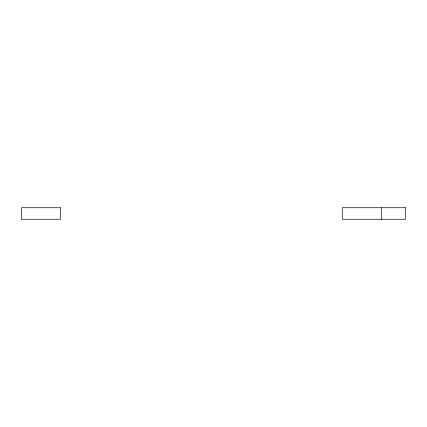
<?xml version="1.0" encoding="UTF-8"?>
<svg xmlns="http://www.w3.org/2000/svg" width="427" height="427" viewBox="0 0 427 427"><rect width="100%" height="100%" fill="white"/><g stroke="black" fill="none" stroke-linecap="round" stroke-linejoin="round"><path stroke-width="0.64" d="M381.476 207.735L381.476 219.264M60.575 207.735L21.35 207.735L21.35 219.264L60.575 219.264L60.575 207.735M405.65 207.735L342.251 207.735L342.251 219.264L405.65 219.264L405.65 207.735"/></g></svg>
